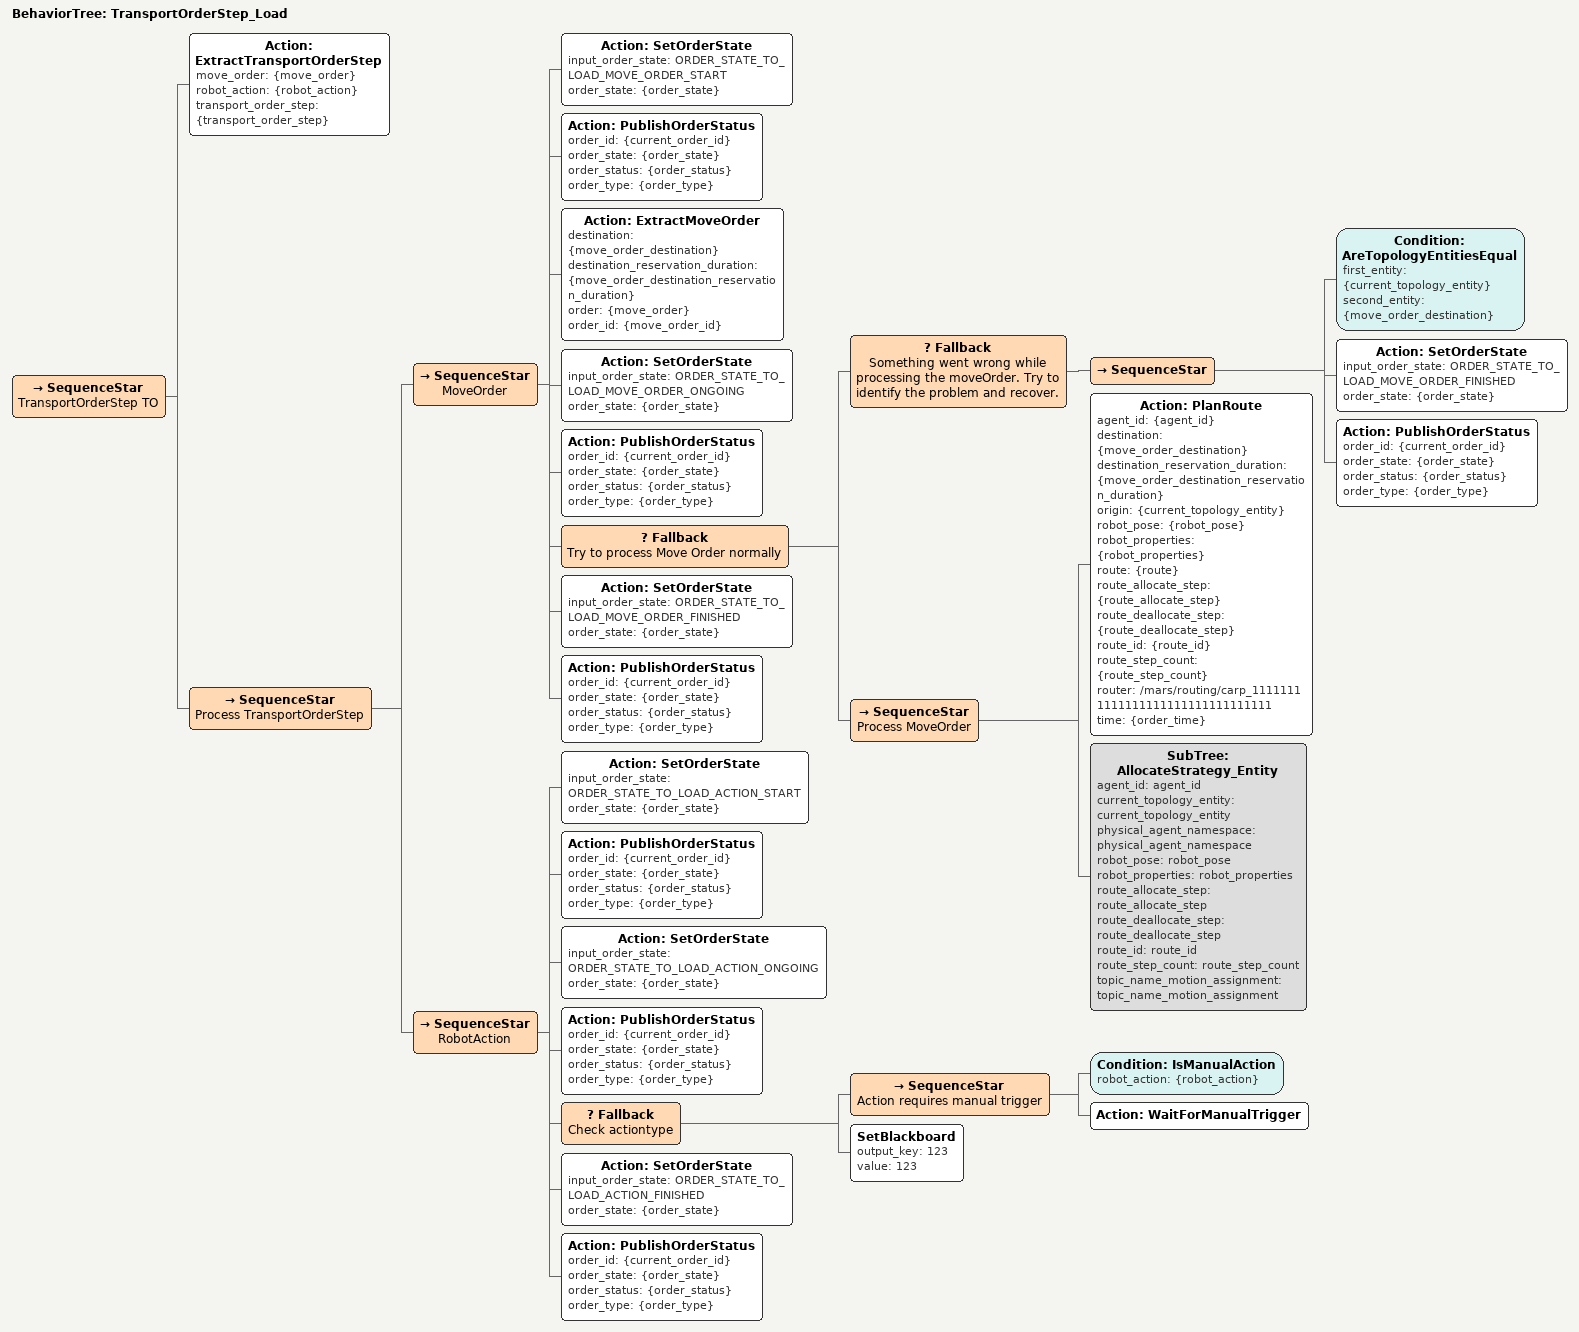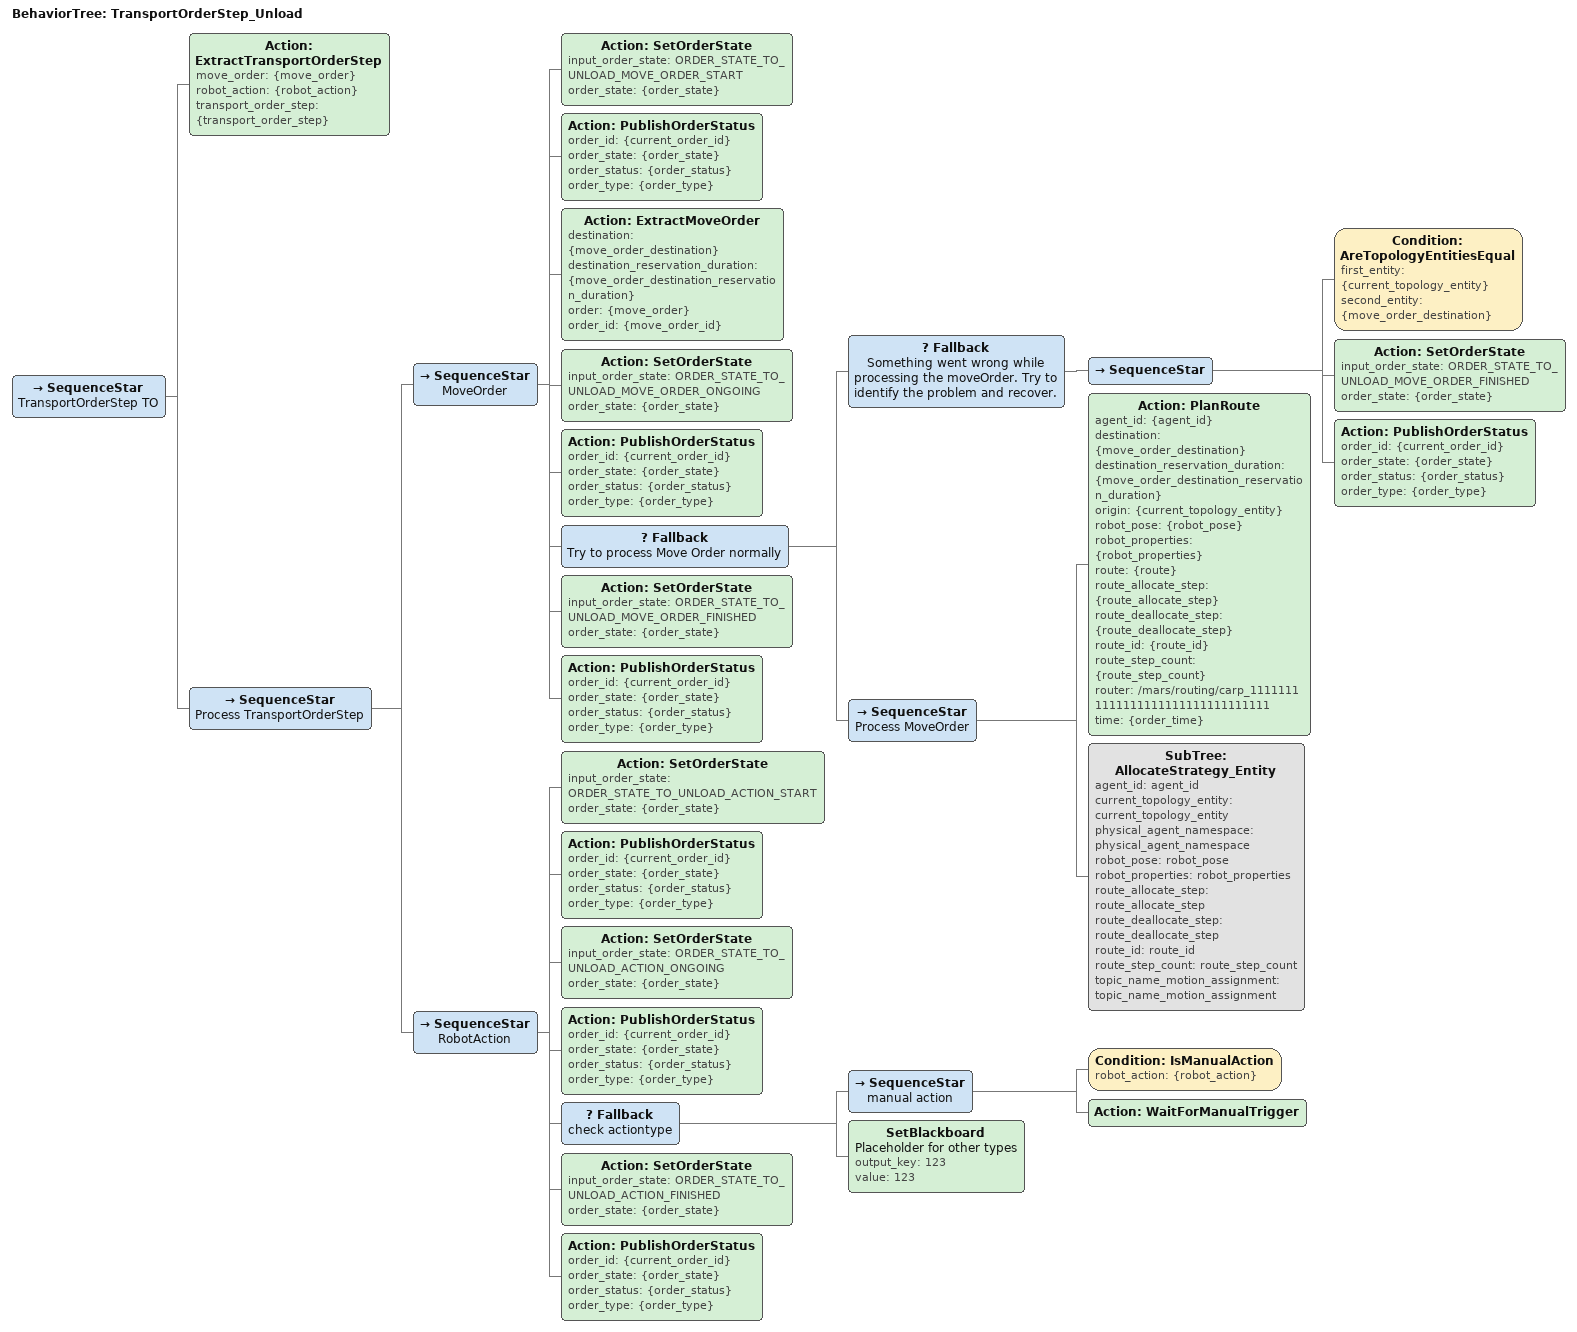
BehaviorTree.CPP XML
<BehaviorTree ID="TransportOrderStep_Load">
    <SequenceStar name="TransportOrderStep TO">
        <Action ID="ExtractTransportOrderStep" move_order="{move_order}" robot_action="{robot_action}" transport_order_step="{transport_order_step}"/>
        <SequenceStar name="Process TransportOrderStep">
            <SequenceStar name="MoveOrder">
                <Action ID="SetOrderState" input_order_state="ORDER_STATE_TO_LOAD_MOVE_ORDER_START" order_state="{order_state}"/>
                <Action ID="PublishOrderStatus" order_id="{current_order_id}" order_state="{order_state}" order_status="{order_status}" order_type="{order_type}"/>
                <Action ID="ExtractMoveOrder" destination="{move_order_destination}" destination_reservation_duration="{move_order_destination_reservation_duration}" order="{move_order}" order_id="{move_order_id}"/>
                <Action ID="SetOrderState" input_order_state="ORDER_STATE_TO_LOAD_MOVE_ORDER_ONGOING" order_state="{order_state}"/>
                <Action ID="PublishOrderStatus" order_id="{current_order_id}" order_state="{order_state}" order_status="{order_status}" order_type="{order_type}"/>
                <Fallback name="Try to process Move Order normally">
                    <Fallback name="Something went wrong while processing the moveOrder. Try to identify the problem and recover.">
                        <SequenceStar>
                            <Condition ID="AreTopologyEntitiesEqual" first_entity="{current_topology_entity}" second_entity="{move_order_destination}"/>
                            <Action ID="SetOrderState" input_order_state="ORDER_STATE_TO_LOAD_MOVE_ORDER_FINISHED" order_state="{order_state}"/>
                            <Action ID="PublishOrderStatus" order_id="{current_order_id}" order_state="{order_state}" order_status="{order_status}" order_type="{order_type}"/>
                        </SequenceStar>
                    </Fallback>
                    <SequenceStar name="Process MoveOrder">
                        <Action ID="PlanRoute" agent_id="{agent_id}" destination="{move_order_destination}" destination_reservation_duration="{move_order_destination_reservation_duration}" origin="{current_topology_entity}" robot_pose="{robot_pose}" robot_properties="{robot_properties}" route="{route}" route_allocate_step="{route_allocate_step}" route_deallocate_step="{route_deallocate_step}" route_id="{route_id}" route_step_count="{route_step_count}" router="/mars/routing/carp_11111111111111111111111111111111" time="{order_time}"/>
                        <SubTree ID="AllocateStrategy_Entity" agent_id="agent_id" current_topology_entity="current_topology_entity" physical_agent_namespace="physical_agent_namespace" robot_pose="robot_pose" robot_properties="robot_properties" route_allocate_step="route_allocate_step" route_deallocate_step="route_deallocate_step" route_id="route_id" route_step_count="route_step_count" topic_name_motion_assignment="topic_name_motion_assignment"/>
                    </SequenceStar>
                </Fallback>
                <Action ID="SetOrderState" input_order_state="ORDER_STATE_TO_LOAD_MOVE_ORDER_FINISHED" order_state="{order_state}"/>
                <Action ID="PublishOrderStatus" order_id="{current_order_id}" order_state="{order_state}" order_status="{order_status}" order_type="{order_type}"/>
            </SequenceStar>
            <SequenceStar name="RobotAction">
                <Action ID="SetOrderState" input_order_state="ORDER_STATE_TO_LOAD_ACTION_START" order_state="{order_state}"/>
                <Action ID="PublishOrderStatus" order_id="{current_order_id}" order_state="{order_state}" order_status="{order_status}" order_type="{order_type}"/>
                <Action ID="SetOrderState" input_order_state="ORDER_STATE_TO_LOAD_ACTION_ONGOING" order_state="{order_state}"/>
                <Action ID="PublishOrderStatus" order_id="{current_order_id}" order_state="{order_state}" order_status="{order_status}" order_type="{order_type}"/>
                <Fallback name="Check actiontype">
                    <SequenceStar name="Action requires manual trigger">
                        <Condition ID="IsManualAction" robot_action="{robot_action}"/>
                        <Action ID="WaitForManualTrigger"/>
                    </SequenceStar>
                    <SetBlackboard output_key="123" value="123"/>
                </Fallback>
                <Action ID="SetOrderState" input_order_state="ORDER_STATE_TO_LOAD_ACTION_FINISHED" order_state="{order_state}"/>
                <Action ID="PublishOrderStatus" order_id="{current_order_id}" order_state="{order_state}" order_status="{order_status}" order_type="{order_type}"/>
            </SequenceStar>
        </SequenceStar>
    </SequenceStar>
</BehaviorTree>

<BehaviorTree ID="TransportOrderStep_Unload">
    <SequenceStar name="TransportOrderStep TO">
        <Action ID="ExtractTransportOrderStep" move_order="{move_order}" robot_action="{robot_action}" transport_order_step="{transport_order_step}"/>
        <SequenceStar name="Process TransportOrderStep">
            <SequenceStar name="MoveOrder">
                <Action ID="SetOrderState" input_order_state="ORDER_STATE_TO_UNLOAD_MOVE_ORDER_START" order_state="{order_state}"/>
                <Action ID="PublishOrderStatus" order_id="{current_order_id}" order_state="{order_state}" order_status="{order_status}" order_type="{order_type}"/>
                <Action ID="ExtractMoveOrder" destination="{move_order_destination}" destination_reservation_duration="{move_order_destination_reservation_duration}" order="{move_order}" order_id="{move_order_id}"/>
                <Action ID="SetOrderState" input_order_state="ORDER_STATE_TO_UNLOAD_MOVE_ORDER_ONGOING" order_state="{order_state}"/>
                <Action ID="PublishOrderStatus" order_id="{current_order_id}" order_state="{order_state}" order_status="{order_status}" order_type="{order_type}"/>
                <Fallback name="Try to process Move Order normally">
                    <Fallback name="Something went wrong while processing the moveOrder. Try to identify the problem and recover.">
                        <SequenceStar>
                            <Condition ID="AreTopologyEntitiesEqual" first_entity="{current_topology_entity}" second_entity="{move_order_destination}"/>
                            <Action ID="SetOrderState" input_order_state="ORDER_STATE_TO_UNLOAD_MOVE_ORDER_FINISHED" order_state="{order_state}"/>
                            <Action ID="PublishOrderStatus" order_id="{current_order_id}" order_state="{order_state}" order_status="{order_status}" order_type="{order_type}"/>
                        </SequenceStar>
                    </Fallback>
                    <SequenceStar name="Process MoveOrder">
                        <Action ID="PlanRoute" agent_id="{agent_id}" destination="{move_order_destination}" destination_reservation_duration="{move_order_destination_reservation_duration}" origin="{current_topology_entity}" robot_pose="{robot_pose}" robot_properties="{robot_properties}" route="{route}" route_allocate_step="{route_allocate_step}" route_deallocate_step="{route_deallocate_step}" route_id="{route_id}" route_step_count="{route_step_count}" router="/mars/routing/carp_11111111111111111111111111111111" time="{order_time}"/>
                        <SubTree ID="AllocateStrategy_Entity" agent_id="agent_id" current_topology_entity="current_topology_entity" physical_agent_namespace="physical_agent_namespace" robot_pose="robot_pose" robot_properties="robot_properties" route_allocate_step="route_allocate_step" route_deallocate_step="route_deallocate_step" route_id="route_id" route_step_count="route_step_count" topic_name_motion_assignment="topic_name_motion_assignment"/>
                    </SequenceStar>
                </Fallback>
                <Action ID="SetOrderState" input_order_state="ORDER_STATE_TO_UNLOAD_MOVE_ORDER_FINISHED" order_state="{order_state}"/>
                <Action ID="PublishOrderStatus" order_id="{current_order_id}" order_state="{order_state}" order_status="{order_status}" order_type="{order_type}"/>
            </SequenceStar>
            <SequenceStar name="RobotAction">
                <Action ID="SetOrderState" input_order_state="ORDER_STATE_TO_UNLOAD_ACTION_START" order_state="{order_state}"/>
                <Action ID="PublishOrderStatus" order_id="{current_order_id}" order_state="{order_state}" order_status="{order_status}" order_type="{order_type}"/>
                <Action ID="SetOrderState" input_order_state="ORDER_STATE_TO_UNLOAD_ACTION_ONGOING" order_state="{order_state}"/>
                <Action ID="PublishOrderStatus" order_id="{current_order_id}" order_state="{order_state}" order_status="{order_status}" order_type="{order_type}"/>
                <Fallback name="check actiontype">
                    <SequenceStar name="manual action">
                        <Condition ID="IsManualAction" robot_action="{robot_action}"/>
                        <Action ID="WaitForManualTrigger"/>
                    </SequenceStar>
                    <SetBlackboard name="Placeholder for other types" output_key="123" value="123"/>
                </Fallback>
                <Action ID="SetOrderState" input_order_state="ORDER_STATE_TO_UNLOAD_ACTION_FINISHED" order_state="{order_state}"/>
                <Action ID="PublishOrderStatus" order_id="{current_order_id}" order_state="{order_state}" order_status="{order_status}" order_type="{order_type}"/>
            </SequenceStar>
        </SequenceStar>
    </SequenceStar>
</BehaviorTree>
